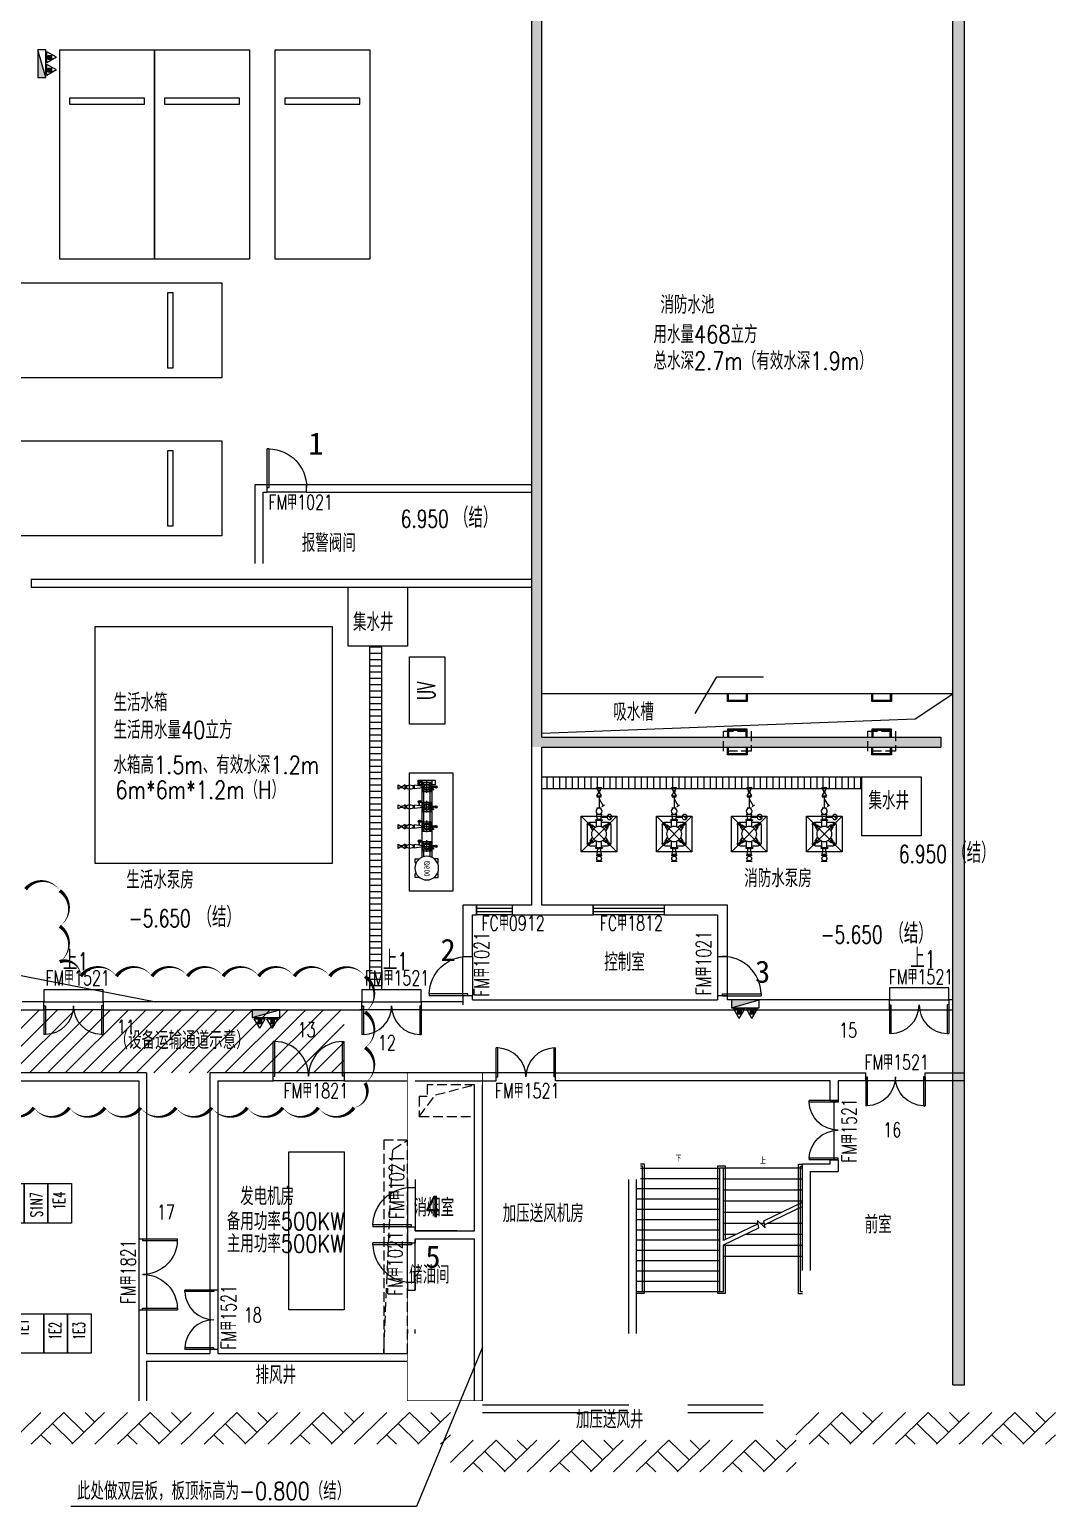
# Model space of a CAD drawing. Extents: x 447078 to 1776277, y 243534 to 519428.
# Drawn here: x 675033 to 700996, y 381065 to 418457 of the extents above; entities that cross this region are included whole.
import ezdxf

# ---------------------------------------------------------------- set-up
doc = ezdxf.new("R2010")
doc.units = 0
doc.header["$LTSCALE"] = 1000
doc.header["$MEASUREMENT"] = 0
doc.linetypes.add('DASH', pattern=[0.35, 0.25, -0.1])
doc.linetypes.add('HIDDEN', pattern=[9.525, 6.35, -3.175])
for name, color, linetype in [('2017-7-14 根据审图意见修改', 5, 'Continuous'), ('A-AREA-IDEN', 93, 'Continuous'), ('A-DOOR', 2, 'Continuous'), ('A-DOOR-FIRE', 2, 'Continuous'), ('A-DOOR-FIRE-IDEN', 2, 'Continuous'), ('A-DRAI', 61, 'Continuous'), ('A-FURN', 251, 'Continuous'), ('A-HATH', 8, 'Continuous'), ('A-HOLE', 41, 'Continuous'), ('A-OVER', 23, 'Continuous'), ('A-PARK-CARS', 8, 'HIDDEN'), ('A-STRS', 2, 'Continuous'), ('A-SUMP', 1, 'Continuous'), ('A-WALL', 140, 'Continuous'), ('A-WALL-HATH', 8, 'Continuous'), ('A-WIND', 2, 'Continuous'), ('G-0-XREF', 2, 'Continuous'), ('G-ANNO-NOTE', 80, 'Continuous'), ('节点大样$0$ANNO-TEXT', 33, 'Continuous')]:
    doc.layers.add(name, color=color, linetype=linetype)
for name, color, linetype, lineweight in [('P-DRAI', 6, '污水', 50), ('P-HUDR-SILO', 71, 'Continuous', 20), ('P-HUDR-TEXT', 21, 'Continuous', 30), ('P-SUPL', 3, '给水', 50), ('P-SUPL-MISC', 153, 'Continuous', 20), ('P-SUPL-TEXT', 7, 'Continuous', 25), ('半地下室一层消火栓$0$P-HUDR-MISC', 13, 'Continuous', 25), ('半地下室一层消火栓$0$体育文娱中心3F消火栓$0$P-HUDR-MISC', 13, 'Continuous', 20)]:
    doc.layers.add(name, color=color, linetype=linetype, lineweight=lineweight)
doc.styles.add('_TCH_DIM', font='SIMPLEX', dxfattribs={"bigfont": 'GBCBIG'})
doc.styles.add('_TCH_WINDOW', font='SIMPLEX', dxfattribs={"height": 3.5, "bigfont": 'GBCBIG'})
doc.styles.add('A-plan-tag-B1-150$0$A-plan-B1$0$CCDI-TOG-02', font='simplex.shx', dxfattribs={"width": 0.8, "bigfont": 'zjdz.shx'})
doc.styles.add('CCDI_T_G02', font='simplex.shx', dxfattribs={"width": 0.8, "bigfont": 'zjdz.shx'})
doc.styles.add('CCDI_T_G03', font='')
doc.styles.add('DIM_FONT', font='txt', dxfattribs={"width": 0.8})
doc.styles.add('P-thea-plan$0$Standard', font='zjdz-s.shx', dxfattribs={"width": 0.8, "bigfont": 'zjdz.shx'})
doc.styles.get("Standard").update_dxf_attribs({"font": 'simsun.ttc'})
doc.styles.add('节点大样$0$CCDI-TOG-02', font='simplex.shx', dxfattribs={"width": 0.8, "bigfont": 'zjdz.shx'})
doc.styles.get('CCDI_T_G03').set_extended_font_data('SimHei')
doc.linetypes.add('6-雨淋', pattern='A,48,["YL",P-thea-plan$0$Standard,S=2,R=0,X=1.4,Y=-1],-6', length=54)
doc.linetypes.add('污水', pattern='A,50,["W",Standard,S=2,R=0,X=0.7,Y=-1],-4', length=54)
doc.linetypes.add('给水', pattern='A,50,["J",Standard,S=2,R=0,X=1.1,Y=-1],-4', length=54)

# ---------------------------------------------------------------- blocks, each defined once
blk = doc.blocks.new('prkg')
at = {"layer": 'A-PARK-CARS', "linetype": 'ByBlock', "ltscale": 0.1}
blk.add_lwpolyline([(0, 0), (2400, 0), (2400, 5300), (0, 5300)], close=True, dxfattribs=at)
at = {"layer": 'A-PARK-CARS', "linetype": 'ByBlock', "ltscale": 0.1, "elevation": 0}
blk.add_lwpolyline([(250, 4075), (2150, 4075), (2150, 3925), (250, 3925)], close=True, dxfattribs=at)
blk = doc.blocks.new('$DorLib2D$00000002')
for p, q in [((-0.5, 0), (-0.5, 0.4875)), ((-0.475, 0.4875), (-0.5, 0.4875)), ((-0.475, 0), (-0.475, 0.4875)), ((0.475, 0), (0.475, 0.4875)), ((0.475, 0.4875), (0.5, 0.4875)), ((0.5, 0), (0.5, 0.4875)), ((-0.5, 0), (-0.475, 0)), ((0.5, 0), (0.475, 0))]:
    blk.add_line(p, q)
at = {"lineweight": 13}
for centre, start, end in [((-0.4875, 0), 0, 88.53072), ((0.4875, 0), 91.46928, 180)]:
    blk.add_arc(centre, 0.4875, start, end, dxfattribs=at)
blk = doc.blocks.new('$LinePat$素土夯实')
at = {"color": 0}
for p, q in [((0, -210), (210, 0)), ((120, -300), (420, 0)), ((420, 0), (608, -188)), ((495, -300), (795, 0)), ((615, 0), (705, -90)), ((315, -105), (502, -293)), ((210, -210), (300, -300)), ((705, -300), (795, -210))]:
    blk.add_line(p, q, dxfattribs=at)
blk = doc.blocks.new('SB-SH')
at = {"layer": 'P-SUPL-TEXT', "lineweight": 25}
for p, q in [((-125, 0), (-125, 1941)), ((-81, 1745), (-81, 1925)), ((81, 1745), (81, 1925)), ((125, 0), (125, 1941)), ((-727, 1610), (-547, 1718)), ((-727, 1718), (-727, 1610)), ((-547, 1610), (-727, 1718)), ((-638, 1665), (-638, 1691)), ((-638, 1664), (-638, 1638)), ((-547, 1718), (-547, 1610)), ((-517, 1619), (-517, 1709)), ((-337, 1709), (-337, 1619)), ((-307, 1709), (-307, 1619)), ((-98, 1679), (-307, 1709)), ((-98, 1649), (-307, 1619)), ((-204, 1556), (-204, 1636)), ((-201, 1550), (-162, 1511)), ((-162, 1511), (-188, 1532)), ((-183, 1639), (-183, 1564)), ((-137, 1664), (232, 1664)), ((-114, 1550), (-114, 1778)), ((-114, 1778), (114, 1778)), ((114, 1550), (-114, 1550)), ((-98, 1679), (-98, 1649)), ((0, 1807), (0, 1508)), ((210, 1684), (107, 1673)), ((107, 1673), (107, 1655)), ((210, 1644), (107, 1655)), ((114, 1778), (114, 1550)), ((149, 1734), (158, 1723)), ((166, 1717), (149, 1734)), ((158, 1679), (158, 1711)), ((-727, 1110), (-547, 1218)), ((-727, 1218), (-727, 1110)), ((-547, 1110), (-727, 1218)), ((-638, 1165), (-638, 1191)), ((-638, 1164), (-638, 1138)), ((-547, 1218), (-547, 1110)), ((-517, 1119), (-517, 1209)), ((-337, 1209), (-337, 1119)), ((-307, 1209), (-307, 1119)), ((-98, 1179), (-307, 1209)), ((-98, 1149), (-307, 1119)), ((-204, 1056), (-204, 1136)), ((-183, 1139), (-183, 1064)), ((-137, 1164), (232, 1164)), ((-114, 1050), (-114, 1278)), ((-114, 1278), (114, 1278)), ((-98, 1179), (-98, 1149)), ((0, 1307), (0, 1008)), ((210, 1184), (107, 1173)), ((107, 1173), (107, 1155)), ((210, 1144), (107, 1155)), ((114, 1278), (114, 1050)), ((149, 1234), (158, 1223)), ((166, 1217), (149, 1234)), ((158, 1179), (158, 1211)), ((-201, 1050), (-162, 1011)), ((-162, 1011), (-188, 1032)), ((114, 1050), (-114, 1050)), ((-114, 550), (-114, 778)), ((-114, 778), (114, 778)), ((-81, 778), (-81, 1050)), ((0, 807), (0, 508)), ((81, 778), (81, 1050)), ((114, 778), (114, 550)), ((-727, 610), (-547, 718)), ((-727, 718), (-727, 610)), ((-547, 610), (-727, 718)), ((-638, 665), (-638, 691)), ((-638, 664), (-638, 638)), ((-547, 718), (-547, 610)), ((-517, 619), (-517, 709)), ((-337, 709), (-337, 619)), ((-307, 709), (-307, 619)), ((-98, 679), (-307, 709)), ((-98, 649), (-307, 619)), ((-204, 556), (-204, 636)), ((-201, 550), (-162, 511)), ((-162, 511), (-188, 532)), ((-183, 639), (-183, 564)), ((-137, 664), (232, 664)), ((114, 550), (-114, 550)), ((-98, 679), (-98, 649)), ((-81, 278), (-81, 550)), ((-81, 278), (-81, 550)), ((81, 278), (81, 550)), ((81, 278), (81, 550)), ((210, 684), (107, 673)), ((107, 673), (107, 655)), ((210, 644), (107, 655)), ((149, 734), (158, 723)), ((166, 717), (149, 734)), ((158, 679), (158, 711)), ((-727, 110), (-547, 218)), ((-727, 218), (-727, 110)), ((-547, 110), (-727, 218)), ((-638, 165), (-638, 191)), ((-638, 164), (-638, 138)), ((-547, 218), (-547, 110)), ((-517, 119), (-517, 209)), ((-337, 209), (-337, 119)), ((-307, 209), (-307, 119)), ((-98, 179), (-307, 209)), ((-98, 149), (-307, 119)), ((-204, 56), (-204, 136)), ((-201, 50), (-162, 11)), ((-162, 11), (-188, 32)), ((-183, 139), (-183, 64)), ((-137, 164), (232, 164)), ((125, 0), (-125, 0)), ((-114, 50), (-114, 278)), ((-114, 278), (114, 278)), ((114, 50), (-114, 50)), ((-98, 179), (-98, 149)), ((0, 307), (0, 8)), ((210, 184), (107, 173)), ((107, 173), (107, 155)), ((210, 144), (107, 155)), ((114, 278), (114, 50)), ((149, 234), (158, 223)), ((166, 217), (149, 234)), ((158, 179), (158, 211))]:
    blk.add_line(p, q, dxfattribs=at)
for points in [[(-190, 2446), (-190, 2449), (-290, 2449), (-290, 2349), (-268, 2349)], [(190, 2446), (190, 2449), (290, 2449), (290, 2349), (268, 2349)], [(-268, 2079), (-290, 2079), (-290, 1979), (-190, 1979), (-190, 1982)], [(268, 2079), (290, 2079), (290, 1979), (190, 1979), (190, 1982)]]:
    blk.add_lwpolyline(points, dxfattribs=at)
for points in [[(-125, 0), (-225, 0), (-225, 100), (-125, 100)], [(225, 0), (125, 0), (125, 100), (225, 100)]]:
    blk.add_lwpolyline(points, close=True, dxfattribs=at)
blk.add_circle((0, 2214), 300, dxfattribs=at)
for centre in [(-427, 1664), (-427, 1164), (-427, 664), (-427, 164)]:
    blk.add_ellipse(centre, major_axis=(89.8, 0), ratio=0.500856, start_param=3.141593, end_param=9.424778, dxfattribs=at)
at = {"layer": 'P-SUPL-TEXT', "lineweight": 25, "extrusion": (0, 0, -1)}
for centre, major_axis, start_param, end_param in [((-183, 1533), (-31, -0.2), 1.576548, 7.859733), ((-81, 1745), (-14.8, -0.1), 1.574888399926932, 7.858073707106517), ((-81, 1583), (-14.8, -0.1), 1.574888399926932, 7.858073707106517), ((0, 1664), (-83.9, 0), 1.570799, 7.853984), ((0, 1664), (-64.3, -0.2), 1.573581, 7.856766), ((81, 1745), (-14.8, -0.1), 1.574888399926932, 7.858073707106517), ((81, 1583), (-14.8, -0.1), 1.574888399926932, 7.858073707106517), ((158, 1725), (-13.5, -0.3), 1.592798, 7.875983), ((232, 1664), (-29.6, -0.1), 1.574888399926932, 7.858073707106517), ((232, 1664), (-22.2, -0.1), 1.574888419650215, 7.858073726829802), ((-81, 1245), (-14.8, -0.1), 1.574888399926932, 7.858073707106517), ((0, 1164), (-83.9, 0), 1.570799, 7.853984), ((0, 1164), (-64.3, -0.2), 1.573581, 7.856766), ((81, 1245), (-14.8, -0.1), 1.574888399926932, 7.858073707106517), ((158, 1225), (-13.5, -0.3), 1.592798, 7.875983), ((232, 1164), (-29.6, -0.1), 1.574888399926932, 7.858073707106517), ((232, 1164), (-22.2, -0.1), 1.574888419650215, 7.858073726829802), ((-183, 1033), (-31, -0.2), 1.576548, 7.859733), ((-81, 1083), (-14.8, -0.1), 1.574888399926932, 7.858073707106517), ((-81, 745), (-14.8, -0.1), 1.574888399926932, 7.858073707106517), ((0, 664), (-83.9, 0), 1.570799, 7.853984), ((81, 1083), (-14.8, -0.1), 1.574888399926932, 7.858073707106517), ((81, 745), (-14.8, -0.1), 1.574888399926932, 7.858073707106517), ((-183, 533), (-31, -0.2), 1.576548, 7.859733), ((-81, 583), (-14.8, -0.1), 1.574888399926932, 7.858073707106517), ((0, 664), (-64.3, -0.2), 1.573581, 7.856766), ((81, 583), (-14.8, -0.1), 1.574888399926932, 7.858073707106517), ((158, 725), (-13.5, -0.3), 1.592798, 7.875983), ((232, 664), (-29.6, -0.1), 1.574888399926932, 7.858073707106517), ((232, 664), (-22.2, -0.1), 1.574888419650215, 7.858073726829802), ((-183, 33), (-31, -0.2), 1.576548, 7.859733), ((-81, 245), (-14.8, -0.1), 1.574888399926932, 7.858073707106517), ((-81, 83), (-14.8, -0.1), 1.574888399926932, 7.858073707106517), ((0, 164), (-83.9, 0), 1.570799, 7.853984), ((0, 164), (-64.3, -0.2), 1.573581, 7.856766), ((81, 245), (-14.8, -0.1), 1.574888399926932, 7.858073707106517), ((81, 83), (-14.8, -0.1), 1.574888399926932, 7.858073707106517), ((158, 225), (-13.5, -0.3), 1.592798, 7.875983), ((232, 164), (-29.6, -0.1), 1.574888399926932, 7.858073707106517), ((232, 164), (-22.2, -0.1), 1.574888419650215, 7.858073726829802)]:
    blk.add_ellipse(centre, major_axis=major_axis, ratio=1, start_param=start_param, end_param=end_param, dxfattribs=at)
at = {"layer": 'P-SUPL-TEXT', "lineweight": 25, "style": 'DIM_FONT', "width": 0.8}
blk.add_text('%%C600', height=137.5, rotation=90, dxfattribs=at).set_placement((71, 2026))
blk = doc.blocks.new('A$C25250F18')
at = {"layer": 'P-SUPL-MISC', "lineweight": 25, "elevation": 0}
blk.add_lwpolyline([(287, 3000), (1387, 3000), (1387, 0), (287, 0)], close=True, dxfattribs=at)
at = {"layer": 'P-SUPL', "lineweight": 25, "xscale": -1, "rotation": 180}
blk.add_blockref('SB-SH', (727, 2800, 0), dxfattribs=at)
blk = doc.blocks.new('消防泵')
for p, q in [((-540352, 633984), (-539452, 633084)), ((-539452, 633984), (-540352, 633084)), ((-540201, 633599), (-540201, 633768)), ((-540105, 633775), (-540179, 633775)), ((-540142, 633812), (-540142, 633738)), ((-539668, 633833), (-540136, 633833)), ((-540087, 633763), (-540130, 633720)), ((-540087, 633763), (-539991, 633703)), ((-540086, 633756), (-540086, 633683)), ((-539716, 633763), (-539812, 633703)), ((-539717, 633756), (-539717, 633683)), ((-539716, 633763), (-539673, 633720)), ((-539624, 633775), (-539698, 633775)), ((-539661, 633812), (-539661, 633738)), ((-539603, 633599), (-539603, 633768)), ((-539518, 633845), (-539464, 633802)), ((-539437, 633765), (-539518, 633845)), ((-540602, 633610), (-540602, 633459)), ((-540446, 633610), (-540446, 633459)), ((-540260, 633599), (-540273, 633586)), ((-540273, 633482), (-540273, 633586)), ((-540260, 633469), (-540273, 633482)), ((-540260, 633445), (-540260, 633624)), ((-540247, 633624), (-540260, 633624)), ((-540247, 633445), (-540260, 633445)), ((-540247, 633445), (-540247, 633624)), ((-540247, 633599), (-540081, 633599)), ((-540247, 633469), (-540081, 633469)), ((-540201, 633300), (-540201, 633469)), ((-540130, 633720), (-540070, 633624)), ((-540130, 633349), (-540070, 633445)), ((-540050, 633719), (-540123, 633719)), ((-540086, 633386), (-540086, 633313)), ((-539680, 633719), (-539753, 633719)), ((-539673, 633720), (-539733, 633624)), ((-539673, 633349), (-539733, 633445)), ((-539722, 633599), (-539556, 633599)), ((-539722, 633469), (-539556, 633469)), ((-539715, 633387), (-539715, 633313)), ((-539603, 633300), (-539603, 633469)), ((-539556, 633445), (-539556, 633624)), ((-539556, 633624), (-539543, 633624)), ((-539556, 633445), (-539543, 633445)), ((-539543, 633445), (-539543, 633624)), ((-539543, 633599), (-539530, 633586)), ((-539543, 633469), (-539530, 633482)), ((-539530, 633482), (-539530, 633586)), ((-539473, 633582), (-539473, 633736)), ((-539252, 633589), (-539252, 633480)), ((-538972, 633534), (-539252, 633534)), ((-539171, 633669), (-539213, 633605)), ((-539015, 633534), (-539192, 633637)), ((-538972, 633587), (-538972, 633482)), ((-538727, 633597), (-538937, 633471)), ((-538937, 633597), (-538727, 633471)), ((-538937, 633471), (-538937, 633597)), ((-538831, 633535), (-538831, 633565)), ((-538831, 633534), (-538831, 633503)), ((-538727, 633471), (-538727, 633597)), ((-540105, 633294), (-540179, 633294)), ((-540142, 633331), (-540142, 633257)), ((-539668, 633235), (-540136, 633235)), ((-540087, 633306), (-540130, 633349)), ((-540050, 633350), (-540123, 633350)), ((-540087, 633306), (-539991, 633366)), ((-539716, 633306), (-539812, 633366)), ((-539679, 633350), (-539752, 633350)), ((-539716, 633306), (-539673, 633349)), ((-539624, 633294), (-539698, 633294)), ((-539661, 633331), (-539661, 633257))]:
    blk.add_line(p, q)
for points in [[(-540352, 633084), (-539452, 633084), (-539452, 633984), (-540352, 633984)], [(-539473, 633736), (-539485, 633737), (-539497, 633741), (-539508, 633747), (-539518, 633755), (-539526, 633764), (-539532, 633775), (-539535, 633787), (-539537, 633800), (-539535, 633812), (-539532, 633824), (-539526, 633835), (-539518, 633845), (-539508, 633853), (-539497, 633859), (-539485, 633863), (-539473, 633864), (-539460, 633863), (-539448, 633859), (-539437, 633853), (-539427, 633845), (-539419, 633835), (-539413, 633824), (-539410, 633812), (-539409, 633800), (-539410, 633787), (-539413, 633775), (-539419, 633764), (-539427, 633755), (-539437, 633747), (-539448, 633741), (-539460, 633737)]]:
    blk.add_lwpolyline(points, close=True)
blk.add_lwpolyline([(-540476, 633571, 0.499617), (-540572, 633571, 2.001535)], format="xyb", close=True)
at = {"linetype": '6-雨淋', "const_width": 75}
blk.add_lwpolyline([(-540446, 633534), (-540414, 633534)], dxfattribs=at)
for points in [[(-540414, 633594), (-540273, 633569), (-540273, 633499), (-540414, 633474), (-540414, 633594)], [(-539402, 633594), (-539543, 633569), (-539543, 633499), (-539402, 633474), (-539402, 633594)]]:
    blk.add_lwpolyline(points)
for centre, radius in [((-540142, 633775), 21.7), ((-539661, 633775), 21.7), ((-540086, 633719), 19.5), ((-539902, 633534), 191), ((-539717, 633719), 19.5), ((-539327, 633534), 75), ((-540142, 633294), 21.7), ((-540086, 633350), 19.5), ((-539715, 633350), 19.5), ((-539661, 633294), 21.7)]:
    blk.add_circle(centre, radius)
for centre, start, end in [((-540136, 633768), 90, 180), ((-539668, 633768), 0, 90), ((-540136, 633300), 180, 270), ((-539668, 633300), 270, 0)]:
    blk.add_arc(centre, 65, start, end)
blk = doc.blocks.new('半地下室一层消火栓$0$体育文娱中心3F消火栓$0$A$C59133534')
at = {"layer": '半地下室一层消火栓$0$体育文娱中心3F消火栓$0$P-HUDR-MISC', "ltscale": 5}
blk.add_hatch(color=256, dxfattribs=at).paths.add_polyline_path([(50, 0), (-650, 200), (-650, 0)])
at = {"layer": '半地下室一层消火栓$0$体育文娱中心3F消火栓$0$P-HUDR-MISC'}
h = blk.add_hatch(dxfattribs=at)
h.set_pattern_fill('JIS_WOOD', color=256, scale=20, style=0)
h.set_pattern_definition([(45, (39.371, -152.983), (-10, 10), [])])
h.paths.add_polyline_path([(-410.5, 259), (-410.5, 350), (-501.5, 350), (-501.5, 259)])
h = blk.add_hatch(dxfattribs=at)
h.set_pattern_fill('JIS_WOOD', color=256, scale=20, style=0)
h.set_pattern_definition([(45, (360.371, -152.983), (-10, 10), [])])
h.paths.add_polyline_path([(-89.5, 259), (-89.5, 350), (-180.5, 350), (-180.5, 259)])
for p, q in [((-456, 469), (-595, 228)), ((-456, 469), (-317, 228)), ((-135, 469), (-274, 228)), ((-135, 469), (4, 228)), ((-650, 200), (50, 0)), ((-595, 228), (-317, 228)), ((-501.5, 259), (-501.5, 350)), ((-501.5, 350), (-410.5, 350)), ((-501.5, 259), (-410.5, 259)), ((-410.5, 259), (-410.5, 350)), ((-274, 228), (4, 228)), ((-180.5, 259), (-180.5, 350)), ((-180.5, 350), (-89.5, 350)), ((-180.5, 259), (-89.5, 259)), ((-89.5, 259), (-89.5, 350))]:
    blk.add_line(p, q, dxfattribs=at)
at = {"layer": '半地下室一层消火栓$0$体育文娱中心3F消火栓$0$P-HUDR-MISC', "ltscale": 5}
blk.add_lwpolyline([(-650, 200), (50, 200), (50, 0), (-650, 0)], close=True, dxfattribs=at)
blk = doc.blocks.new('地下一层消火栓')
at = {"layer": '半地下室一层消火栓$0$P-HUDR-MISC', "ltscale": 0.1, "xscale": -1}
for p, rotation in [((675246, 417891), 270), ((693450, 393891), 180), ((681316, 393641), 180)]:
    blk.add_blockref('半地下室一层消火栓$0$体育文娱中心3F消火栓$0$A$C59133534', p, dxfattribs=dict(at, rotation=rotation))
blk = doc.blocks.new('DD')
at = {"layer": 'A-FURN'}
for p, q in [((672957, 366790), (673457, 366790)), ((673457, 365995), (672957, 365995))]:
    blk.add_line(p, q, dxfattribs=at)
for points in [[(671857, 368995), (671857, 366795), (673307, 366795), (673307, 368995)], [(675307, 367595), (675307, 366595), (674507, 366595), (674507, 367595)], [(676107, 367595), (676107, 366595), (675307, 366595), (675307, 367595)], [(676907, 367595), (676907, 366595), (676107, 366595), (676107, 367595)], [(677707, 367595), (677707, 366595), (676907, 366595), (676907, 367595)], [(678307, 367595), (678307, 366595), (677707, 366595), (677707, 367595)], [(678907, 367595), (678907, 366595), (678307, 366595), (678307, 367595)], [(679507, 367595), (679507, 366595), (678907, 366595), (678907, 367595)], [(680107, 367595), (680107, 366595), (679507, 366595), (679507, 367595)], [(680707, 367595), (680707, 366595), (680107, 366595), (680107, 367595)], [(680707, 367595), (680707, 366595), (680107, 366595), (680107, 367595)], [(673307, 367185), (673307, 366795), (672975, 366795), (672975, 367185)], [(673457, 365995), (673457, 363795), (672007, 363795), (672007, 365995)], [(673457, 365995), (673457, 363795), (672007, 363795), (672007, 365995)], [(673457, 365995), (673457, 365605), (673125, 365605), (673125, 365995)], [(675607, 364297), (675607, 363297), (674807, 363297), (674807, 364297)], [(676407, 364297), (676407, 363297), (675607, 363297), (675607, 364297)], [(676407, 364297), (676407, 363297), (675607, 363297), (675607, 364297)], [(677207, 364297), (677207, 363297), (676407, 363297), (676407, 364297)], [(677807, 364297), (677807, 363297), (677207, 363297), (677207, 364297)], [(678407, 364297), (678407, 363297), (677807, 363297), (677807, 364297)], [(679007, 364297), (679007, 363297), (678407, 363297), (678407, 364297)], [(679007, 364297), (680007, 364297), (680007, 363297), (679007, 363297)], [(680607, 364297), (680607, 363297), (680007, 363297), (680007, 364297)], [(681207, 364297), (681207, 363297), (680607, 363297), (680607, 364297)]]:
    blk.add_lwpolyline(points, close=True, dxfattribs=at)
at = {"layer": 'A-FURN', "style": 'A-plan-tag-B1-150$0$A-plan-B1$0$CCDI-TOG-02'}
for s, rotation, width, p in [('1250kVA', 270, 0.6, (672137, 368458)), ('TM1', 270, 0.6, (672510, 368231)), ('S1N1', 90, 0.6, (675072, 366813)), ('S1N2-1', 90, 0.5, (675872, 366736)), ('S1N2-2', 90, 0.5, (676672, 366736)), ('S1N3', 90, 0.6, (677472, 366736)), ('S1N4', 90, 0.6, (678169, 366727)), ('S1N5', 90, 0.6, (678769, 366736)), ('S1N6', 90, 0.6, (679369, 366744)), ('S1N7', 90, 0.6, (679969, 366744)), ('1E4', 90, 0.6, (680545, 366933)), ('1250kVA', 270, 0.6, (672731, 365508)), ('TM2', 270, 0.6, (672358, 365281)), ('S2N2-2', 90, 0.5, (676972, 363403)), ('S2N1', 90, 0.6, (675372, 363481)), ('S2N2-1', 90, 0.5, (676172, 363403)), ('S2N3', 90, 0.6, (677670, 363403)), ('S2N4', 90, 0.6, (678270, 363395)), ('S2N5', 90, 0.6, (678870, 363395)), ('1E1', 90, 0.6, (679620, 363712)), ('1E2', 90, 0.6, (680445, 363635)), ('1E3', 90, 0.6, (681045, 363635))]:
    blk.add_text(s, height=300, rotation=rotation, dxfattribs=dict(at, width=width)).set_placement(p)
blk = doc.blocks.new('$DorLib2D$00000001')
for p, q in [((0.45, 0.975), (0.5, 0.975)), ((0.45, 0), (0.45, 0.975)), ((0.5, 0), (0.5, 0.975)), ((0.5, 0), (0.45, 0))]:
    blk.add_line(p, q)
at = {"lineweight": 13}
blk.add_arc((0.475, 0), 0.975, 91.4693, 180, dxfattribs=at)
blk = doc.blocks.new('$TCHSYS$WIN2D')
for p, q in [((-0.5, 0.5), (0.5, 0.5)), ((-0.5, 0.5), (-0.5, -0.5)), ((0.5, 0.5), (0.5, -0.5)), ((0.5, 0.167), (-0.5, 0.167)), ((0.5, -0.167), (-0.5, -0.167)), ((-0.5, -0.5), (0.5, -0.5))]:
    blk.add_line(p, q)

msp = doc.modelspace()

# ---------------------------------------------------------------- hatches: boundary and pattern name
at = {"layer": 'A-DRAI'}
h = msp.add_hatch(dxfattribs=at)
h.set_pattern_fill('ANSI31', color=256, scale=100, angle=135)
h.set_pattern_definition([(180, (1076286.84, 330912.9), (-1e-14, -158.75), [])])
h.paths.add_polyline_path([(683645.6, 394141.4), (683945.6, 394141.4), (683945.6, 402841.4), (683645.6, 402841.4)])
h = msp.add_hatch(dxfattribs=at)
h.set_pattern_fill('ANSI31,_O', color=256, scale=100, angle=45)
h.set_pattern_definition([(90, (1091677.84, 326162.9), (-158.75, 1e-14), [])])
h.paths.add_polyline_path([(696095.6, 399241.4), (696095.6, 399541.4), (687995.6, 399541.4), (687995.6, 399241.4)])
at = {"layer": 'A-HATH'}
h = msp.add_hatch(dxfattribs=at)
h.set_pattern_fill('ANSI31', color=256, scale=200, style=0)
h.set_pattern_definition([(45, (1077736.84, 330912.9), (-224.5064, 224.5064), [])])
h.paths.add_polyline_path([(682995.6, 392041.4), (682995.6, 393641.4), (674595.6, 393641.4), (674595.6, 396041.4), (661217.4, 396041.4), (659873.4, 398320.6), (656195.8, 396152), (658837.1, 391672.8), (662514.7, 393841.4), (666729.6, 393841.4), (666581.8, 394092), (667184.8, 394447.6), (668545.6, 392041.4)])
at = {"layer": 'A-WALL-HATH'}
h = msp.add_hatch(color=256, dxfattribs=at)
h.paths.add_polyline_path([(687995.6, 400291.4), (687745.6, 400291.4), (687745.6, 425641.4), (687995.6, 425641.4)])
h.paths.add_polyline_path([(698095.6, 425641.4), (687745.6, 425641.4), (687745.6, 425891.4), (698095.6, 425891.4)])
h.paths.add_polyline_path([(687995.6, 400291.4), (698095.6, 400291.4), (698095.6, 400541.4), (687995.6, 400541.4)])
msp.add_hatch(color=256, dxfattribs=at).paths.add_polyline_path([(698695.6, 384141.4), (698695.6, 425766.4), (698395.6, 425766.4), (698395.6, 384141.4)])

# ---------------------------------------------------------------- linework, layer by layer
at = {"layer": '2017-7-14 根据审图意见修改'}
msp.add_lwpolyline([(674244.2, 391162.3, 0, 90, 0.5205671), (675144.2, 391162.3, 0, 90, 0.5205671), (676044.2, 391162.3, 0, 90, 0.5205671), (676944.2, 391162.3, 0, 90, 0.5205671), (677844.2, 391162.3, 0, 90, 0.5205671), (678744.2, 391162.3, 0, 90, 0.5205671), (679644.2, 391162.3, 0, 90, 0.5205671), (680544.2, 391162.3, 0, 90, 0.5205671), (681444.2, 391162.3, 0, 90, 0.5205671), (682344.2, 391162.3, 0, 90, 0.5205671), (683244.2, 391162.3, 0, 90, 0.5205671), (683523.9, 391782.6, 0, 90, 0.5205671), (683523.9, 392682.6, 0, 90, 0.5205671), (683523.9, 393582.6, 0, 90, 0.5205671), (683523.9, 394482.6, 0, 90, 0.5205671), (682629.8, 394488.5, 0, 90, 0.5205671), (681729.8, 394488.5, 0, 90, 0.5205671), (680829.8, 394488.5, 0, 90, 0.5205671), (679929.8, 394488.5, 0, 90, 0.5205671), (679029.8, 394488.5, 0, 90, 0.5205671), (678129.8, 394488.5, 0, 90, 0.5205671), (677229.8, 394488.5, 0, 90, 0.5205671), (676329.8, 394488.5, 0, 90, 0.5205671), (675796.6, 394855.3, 0, 90, 0.5205671), (675796.6, 395755.3, 0, 90, 0.5205671), (675796.6, 396655.3, 0, 90, 0.5205671), (674933.1, 396691.7, 0, 90, 0.5205671)], format="xyseb", dxfattribs=at)
at = {"layer": 'A-AREA-IDEN'}
for p, q in [((676695.6, 403341.4), (682695.6, 403341.4)), ((676695.6, 397341.4), (676695.6, 403341.4)), ((682695.6, 403341.4), (682695.6, 397341.4)), ((682695.6, 397341.4), (676695.6, 397341.4))]:
    msp.add_line(p, q, dxfattribs=at)
at = {"layer": 'A-DOOR'}
for p, q in [((681045.6, 406941.4), (682045.6, 406941.4)), ((682045.6, 406741.4), (681045.6, 406741.4)), ((685995.6, 393991.4), (685995.6, 394991.4)), ((686245.6, 394991.4), (686245.6, 393991.4)), ((692445.6, 394991.4), (692445.6, 393991.4)), ((692695.6, 393991.4), (692695.6, 394991.4)), ((676895.6, 394141.4), (675395.6, 394141.4)), ((675395.6, 394141.4), (675395.6, 393841.4)), ((676895.6, 393841.4), (676895.6, 394141.4)), ((684945.6, 394141.4), (683445.6, 394141.4)), ((683445.6, 394141.4), (683445.6, 393841.4)), ((684945.6, 393841.4), (684945.6, 394141.4)), ((698295.6, 394191.4), (696795.6, 394191.4)), ((696795.6, 394191.4), (696795.6, 393891.4)), ((698295.6, 393891.4), (698295.6, 394191.4)), ((675395.6, 393841.4), (676895.6, 393841.4)), ((683445.6, 393841.4), (684945.6, 393841.4)), ((696795.6, 393891.4), (698295.6, 393891.4)), ((696795.6, 393641.4), (698295.6, 393641.4))]:
    msp.add_line(p, q, dxfattribs=at)
for points in [[(693195.6, 401641.4), (693195.6, 401441.4), (692695.6, 401441.4), (692695.6, 401641.4)], [(693165.6, 401641.4), (693165.6, 401471.4), (692725.6, 401471.4), (692725.6, 401641.4)], [(696845.6, 401641.4), (696845.6, 401441.4), (696345.6, 401441.4), (696345.6, 401641.4)], [(696815.6, 401641.4), (696815.6, 401471.4), (696375.6, 401471.4), (696375.6, 401641.4)], [(693195.6, 400541.4), (693195.6, 400741.4), (692695.6, 400741.4), (692695.6, 400541.4)], [(693165.6, 400541.4), (693165.6, 400711.4), (692725.6, 400711.4), (692725.6, 400541.4)], [(696845.6, 400541.4), (696845.6, 400741.4), (696345.6, 400741.4), (696345.6, 400541.4)], [(696815.6, 400541.4), (696815.6, 400711.4), (696375.6, 400711.4), (696375.6, 400541.4)], [(693195.6, 400291.4), (693195.6, 400091.4), (692695.6, 400091.4), (692695.6, 400291.4)], [(693165.6, 400291.4), (693165.6, 400121.4), (692725.6, 400121.4), (692725.6, 400291.4)], [(696845.6, 400291.4), (696845.6, 400091.4), (696345.6, 400091.4), (696345.6, 400291.4)], [(696815.6, 400291.4), (696815.6, 400121.4), (696375.6, 400121.4), (696375.6, 400291.4)], [(676895.6, 393641.4), (675395.6, 393641.4)], [(684895.6, 393641.4), (683395.6, 393641.4)], [(682995.6, 392041.4), (681195.6, 392041.4)], [(682995.6, 392041.4), (681195.6, 392041.4)], [(688345.6, 392041.4), (686845.6, 392041.4)], [(682995.6, 391841.4), (681195.6, 391841.4)], [(697695.6, 391841.4), (696195.6, 391841.4)], [(695395.6, 389841.4), (695395.6, 391341.4)], [(677795.6, 387841.4), (677795.6, 386041.4)], [(677995.6, 387841.4), (677995.6, 386041.4)], [(679595.6, 386541.4), (679595.6, 385041.4)], [(679595.6, 386541.4), (679595.6, 385041.4)], [(679795.6, 386541.4), (679795.6, 385041.4)]]:
    msp.add_lwpolyline(points, dxfattribs=at)
at = {"layer": 'A-DOOR', "linetype": 'DASH'}
for points in [[(692595.6, 400691.4), (693295.6, 400691.4), (693295.6, 400191.4), (692595.6, 400191.4)], [(696245.6, 400691.4), (696945.6, 400691.4), (696945.6, 400191.4), (696245.6, 400191.4)]]:
    msp.add_lwpolyline(points, close=True, dxfattribs=at)
at = {"layer": 'A-DOOR-FIRE'}
for p, q in [((684595.5, 389141.4, -150), (684595.5, 388141.4, -150)), ((684795.5, 389141.4, -150), (684795.5, 388141.4, -150)), ((684595.5, 386741.4, -150), (684595.5, 387741.4, -150)), ((684795.5, 386741.4, -150), (684795.5, 387741.4, -150))]:
    msp.add_line(p, q, dxfattribs=at)
at = {"layer": 'A-DRAI'}
for p, q in [((687995.6, 399741.4), (687995.6, 400041.4)), ((687995.6, 399241.4), (696095.6, 399241.4)), ((680495.6, 393841.4), (680195.6, 393841.4))]:
    msp.add_line(p, q, dxfattribs=at)
for points in [[(683645.6, 394141.4), (683645.6, 402841.4)], [(683945.6, 394141.4), (683945.6, 402841.4)], [(687995.6, 399541.4), (696095.6, 399541.4)]]:
    msp.add_lwpolyline(points, dxfattribs=at)
at = {"layer": 'A-HATH', "linetype": 'DASH', "const_width": 1}
msp.add_lwpolyline([(682995.6, 392041.4), (682995.6, 393641.4), (674595.6, 393641.4), (674595.6, 396041.4), (661217.4, 396041.4), (659873.4, 398320.6), (656195.8, 396152), (658837.1, 391672.8), (662514.7, 393841.4), (666729.6, 393841.4), (666581.8, 394092), (667184.8, 394447.6), (668545.6, 392041.4), (682995.6, 392041.4)], dxfattribs=at)
at = {"layer": 'A-HOLE', "linetype": 'DASH'}
for points in [[(684895.6, 390940.9), (686295.6, 390941.4), (686295.6, 391741.3), (685095.6, 391741.3), (685095.6, 391441.4), (684895.6, 391441.4)], [(683995.6, 390341.4), (683995.6, 384941.4), (684595.6, 384941.4), (684595.6, 390341.4)]]:
    msp.add_lwpolyline(points, close=True, dxfattribs=at)
for points in [[(684895.6, 390940.9), (685309.8, 391485.4), (686295.6, 391741.3)], [(683995.6, 384941.4), (684225.3, 390101.4), (684595.6, 390341.4)]]:
    msp.add_lwpolyline(points, dxfattribs=at)
at = {"layer": 'A-OVER'}
msp.add_lwpolyline([(681595.6, 390041.4), (682995.6, 390041.4), (682995.6, 386041.4), (681595.6, 386041.4)], close=True, dxfattribs=at)
at = {"layer": 'A-OVER', "elevation": -150}
msp.add_lwpolyline([(685845.5, 388041.4), (684795.5, 388041.4), (684795.5, 388141.4)], dxfattribs=at)
at = {"layer": 'A-OVER'}
msp.add_lwpolyline([(686495.6, 385101.4), (684824.3, 381064.9), (676081.3, 381064.9)], dxfattribs=at)
at = {"layer": 'A-STRS'}
for p, q in [((690495.6, 389631.4), (692495.6, 389631.4)), ((694595.6, 389631.4), (692595.6, 389631.4)), ((690495.6, 389371.4), (692495.6, 389371.4)), ((694595.6, 389351.4), (692595.6, 389351.4)), ((690395.6, 389111.4), (692495.6, 389111.4)), ((694595.6, 389071.4), (692595.6, 389071.4)), ((690395.6, 388851.4), (692495.6, 388851.4)), ((690395.6, 388591.4), (692495.6, 388591.4)), ((694595.6, 388791.4), (692595.6, 388791.4)), ((694064.7, 388511.4), (692595.6, 388511.4)), ((690395.6, 388331.4), (692495.6, 388331.4)), ((693471.6, 388231.4), (692595.6, 388231.4)), ((693628.7, 388231.4), (693534.2, 388231.4)), ((694595.6, 388231.4), (693716.6, 388231.4)), ((690395.6, 388071.4), (692495.6, 388071.4)), ((690395.6, 387811.4), (692495.6, 387811.4)), ((692910.4, 387951.4), (692595.6, 387951.4)), ((694595.6, 387951.4), (693139.5, 387951.4)), ((690395.6, 387551.4), (692495.6, 387551.4)), ((694595.6, 387671.4), (692595.6, 387671.4)), ((694595.6, 387391.4), (692595.6, 387391.4)), ((690395.6, 387291.4), (692495.6, 387291.4)), ((690395.6, 387031.4), (692495.6, 387031.4)), ((690395.6, 386771.4), (692495.6, 386771.4)), ((690395.6, 386511.4), (692495.6, 386511.4))]:
    msp.add_line(p, q, dxfattribs=at)
for points in [[(690395.6, 386461.4), (690595.6, 386461.4), (690595.6, 389731.4), (690495.6, 389731.4)], [(690395.6, 386511.4), (690545.6, 386511.4), (690545.6, 389681.4), (690495.6, 389681.4)], [(692645.6, 387823), (692645.6, 389681.4), (692445.6, 389681.4), (692445.6, 386461.4), (692645.6, 386461.4), (692645.6, 387711.8)], [(692595.6, 387798.7), (692595.6, 389631.4), (692495.6, 389631.4), (692495.6, 386511.4), (692595.6, 386511.4), (692595.6, 387687.6)], [(694595.6, 386451.4), (694495.6, 386451.4), (694495.6, 389731.4), (694595.6, 389731.4)], [(694595.6, 386501.4), (694545.6, 386501.4), (694545.6, 389681.4), (694595.6, 389681.4)], [(692595.6, 387687.6), (693492.5, 388122.7), (693457.2, 388306.1), (693650.3, 388118.8), (693616.6, 388294), (694595.6, 388769)], [(694595.6, 388657.8), (693636.2, 388192.4)], [(693472.9, 388224.3), (692595.6, 387798.7)]]:
    msp.add_lwpolyline(points, dxfattribs=at)
at = {"layer": 'A-SUMP'}
for points in [[(683095.7, 404341.4), (684595.7, 404341.4), (684595.7, 402841.4), (683095.7, 402841.4)], [(696095.6, 399541.4), (697595.6, 399541.4), (697595.6, 398041.4), (696095.6, 398041.4)]]:
    msp.add_lwpolyline(points, close=True, dxfattribs=at)
at = {"layer": 'A-WALL'}
for p, q in [((687745.6, 404541.4), (687745.6, 425891.4)), ((687995.6, 404441.4), (687995.6, 425641.4)), ((698395.6, 384141.4), (698395.6, 425766.4)), ((698695.6, 384141.4), (698695.6, 425766.4)), ((687745.6, 409041.4), (687745.6, 409241.4)), ((687745.6, 397291.4), (687745.6, 409041.4)), ((680745.6, 404941.4), (680745.6, 406941.4)), ((680745.6, 406941.4), (681045.6, 406941.4)), ((681045.6, 406741.4), (681045.6, 406941.4)), ((682045.6, 406741.4), (682045.6, 406941.4)), ((682045.6, 406941.4), (687745.6, 406941.4)), ((680945.6, 404941.4), (680945.6, 406741.4)), ((680945.6, 406741.4), (681045.6, 406741.4)), ((682045.6, 406741.4), (687745.6, 406741.4)), ((675070.6, 404541.4), (687745.6, 404541.4)), ((675070.6, 404541.4), (675070.6, 404341.4)), ((675070.6, 404341.4), (687745.6, 404341.4)), ((687745.6, 400416.4), (687745.6, 404341.4)), ((687995.6, 400541.4), (687995.6, 404441.4)), ((687995.6, 400541.4), (698095.6, 400541.4)), ((698095.6, 400541.4), (698095.6, 400291.4)), ((687745.6, 396291.4), (687745.6, 400416.4)), ((687995.6, 396291.4), (687995.6, 400291.4)), ((687995.6, 400291.4), (698095.6, 400291.4)), ((686345.6, 396291.4), (685995.6, 396291.4)), ((685995.6, 396291.4), (685995.6, 394991.4)), ((686245.6, 396041.4), (686345.6, 396041.4)), ((686245.6, 394991.4), (686245.6, 396041.4)), ((686345.6, 396041.4), (686345.6, 396291.4)), ((687745.6, 396291.4), (687245.6, 396291.4)), ((687245.6, 396291.4), (687245.6, 396041.4)), ((687245.6, 396041.4), (687870.6, 396041.4)), ((687870.6, 396041.4), (689295.6, 396041.4)), ((689295.6, 396291.4), (687995.6, 396291.4)), ((689295.6, 396041.4), (689295.6, 396291.4)), ((692695.6, 396291.4), (691095.6, 396291.4)), ((691095.6, 396291.4), (691095.6, 396041.4)), ((691095.6, 396041.4), (692445.6, 396041.4)), ((692445.6, 396041.4), (692445.6, 394991.4)), ((692695.6, 394991.4), (692695.6, 396291.4)), ((685995.6, 394991.4), (686245.6, 394991.4)), ((692445.6, 394991.4), (692695.6, 394991.4)), ((675395.6, 393841.4), (674845.6, 393841.4)), ((675395.6, 393641.4), (675395.6, 393841.4)), ((683445.6, 393841.4), (676895.6, 393841.4)), ((676895.6, 393841.4), (676895.6, 393641.4)), ((683445.6, 393641.4), (683445.6, 393841.4)), ((685995.6, 393841.4), (684945.6, 393841.4)), ((684945.6, 393841.4), (684945.6, 393641.4)), ((686245.6, 393991.4), (685995.6, 393991.4)), ((685995.6, 393991.4), (685995.6, 393766.4)), ((685995.6, 393841.4), (685995.6, 393766.4)), ((686245.6, 393891.4), (686245.6, 393991.4)), ((686245.6, 393891.4), (692445.6, 393891.4)), ((692695.6, 393991.4), (692445.6, 393991.4)), ((692445.6, 393991.4), (692445.6, 393891.4)), ((692695.6, 393891.4), (692695.6, 393991.4)), ((696795.6, 393891.4), (692695.6, 393891.4)), ((696795.6, 393641.4), (696795.6, 393891.4)), ((698395.6, 393891.4), (698295.6, 393891.4)), ((698295.6, 393891.4), (698295.6, 393641.4)), ((698395.6, 393641.4), (698395.6, 393891.4)), ((674595.6, 393641.4), (675395.6, 393641.4)), ((676895.6, 393641.4), (683445.6, 393641.4)), ((684945.6, 393641.4), (686245.6, 393641.4)), ((686245.6, 393641.4), (686245.6, 393641.4)), ((686245.6, 393641.4), (692570.6, 393641.4)), ((692570.6, 393641.4), (696795.6, 393641.4)), ((698295.6, 393641.4), (698395.6, 393641.4)), ((677995.6, 392041.4), (671595.6, 392041.4)), ((677995.6, 392041.4), (677995.6, 387841.4)), ((681195.6, 392041.4), (679595.6, 392041.4)), ((679595.6, 392041.4), (679595.6, 386541.4)), ((681195.6, 391841.4), (681195.6, 392041.4)), ((671595.6, 391841.4), (677795.6, 391841.4)), ((677795.6, 391841.4), (677795.6, 387841.4)), ((679795.6, 391841.4), (681195.6, 391841.4)), ((679795.6, 391841.4), (679795.6, 386541.4)), ((686295.5, 388041.4, -164.2), (686295.5, 391741.3)), ((686495.6, 383741.4, -223.4), (686495.6, 391741.3)), ((695295.6, 391341.4), (695495.6, 391341.4)), ((694795.6, 389541.4), (695495.6, 389541.4)), ((684595.6, 389141.4, -150), (684795.6, 389141.4, -150)), ((684595.6, 388141.4, -150), (684795.6, 388141.4, -150)), ((677795.6, 387841.4), (677995.6, 387841.4)), ((684795.5, 388041.4, -150), (686295.5, 388041.4, -150)), ((684795.5, 386541.4, -150), (684795.5, 387841.4, -150)), ((684795.5, 387841.4, -150), (686295.5, 387841.4, -150)), ((686295.5, 383741.4, -355), (686295.5, 387841.4, -173.1)), ((684595.6, 387741.4, -150), (684795.6, 387741.4, -150)), ((684595.6, 386741.4, -150), (684795.6, 386741.4, -150)), ((679795.6, 386541.4), (679595.6, 386541.4)), ((684595.5, 386541.4, -150), (684795.5, 386541.4, -150)), ((677795.6, 386041.4), (677995.6, 386041.4)), ((677795.6, 386041.4), (677795.6, 383741.4)), ((677995.6, 386041.4), (677995.6, 384941.4)), ((684595.5, 385541.4, -150), (684595.5, 385441.4, -150)), ((684795.5, 385441.4, -150), (684795.5, 385541.4, -150)), ((677995.6, 384941.4), (679595.6, 384941.4)), ((679795.6, 385041.4), (679595.6, 385041.4)), ((679595.6, 385041.4), (679595.6, 384941.4)), ((679795.6, 385041.4), (679795.6, 384941.4)), ((679795.6, 384941.4), (684595.6, 384941.4)), ((677995.6, 384741.4), (683445.6, 384741.4)), ((677995.6, 384741.4), (677995.6, 383741.4)), ((683445.6, 384741.4), (684595.6, 384741.4)), ((698395.6, 384141.4), (698695.6, 384141.4)), ((686495.6, 383641.4), (690195.6, 383641.4)), ((686495.6, 383441.4), (690195.6, 383441.4)), ((691695.6, 383641.4), (693595.6, 383641.4)), ((691695.6, 383441.4), (693595.6, 383441.4))]:
    msp.add_line(p, q, dxfattribs=at)
for points in [[(684795.6, 391841.4), (686845.6, 391841.4), (686845.6, 392041.4), (682995.6, 392041.4), (682995.6, 391841.4), (684595.6, 391841.4)], [(695295.6, 391341.4), (695295.6, 391841.4), (688345.6, 391841.4), (688345.6, 392041.4), (696195.6, 392041.4)], [(696195.6, 391841.4), (696195.6, 392041.4)], [(697695.6, 391841.4), (697695.6, 392041.4)], [(697695.6, 392041.4), (698695.6, 392041.4)], [(696195.6, 391841.4), (695495.6, 391841.4), (695495.6, 391341.4)], [(698695.6, 391841.4), (697695.6, 391841.4)], [(694595.6, 387041.4), (694595.6, 389741.4), (695295.6, 389741.4)], [(695295.6, 389841.4), (695495.6, 389841.4)], [(695295.6, 389741.4), (695295.6, 389841.4)], [(695495.6, 389841.4), (695495.6, 389541.4)], [(684595.6, 389341.4), (684595.6, 389141.4)], [(684795.5, 389341.4), (684795.5, 389141.4)], [(690195.6, 385441.4), (690195.6, 389341.4)], [(690395.6, 385441.4), (690395.6, 389341.4)], [(694795.6, 387041.4), (694795.6, 389541.4)], [(684595.6, 388141.4), (684595.6, 387741.4)], [(684795.6, 388141.4), (684795.6, 388041.4)], [(684795.6, 387841.4), (684795.6, 387741.4)], [(684595.5, 386741.4), (684595.5, 386541.4)], [(684795.5, 386741.4), (684795.5, 386541.4)]]:
    msp.add_lwpolyline(points, dxfattribs=at)
at = {"layer": 'A-WALL-HATH'}
msp.add_line((698395.6, 401641.4), (687995.6, 401641.4), dxfattribs=at)
for points in [[(691880.8, 401143.9), (692425.3, 402065.4), (693609.8, 402065.4)], [(687995.6, 400641.4), (697449.3, 401005.9), (698395.6, 401641.4)]]:
    msp.add_lwpolyline(points, dxfattribs=at)
at = {"layer": 'A-WALL-HATH', "linetype": 'DASH', "const_width": 20}
msp.add_lwpolyline([(686495.6, 392041.3), (684595.6, 392041.3), (684595.6, 383741.4), (686495.6, 383741.4)], close=True, dxfattribs=at)
at = {"layer": 'G-ANNO-NOTE', "elevation": 0}
msp.add_lwpolyline([(673516.6, 394762.1), (678225.8, 393841.4)], dxfattribs=at)
at = {"layer": 'P-HUDR-TEXT', "lineweight": 25, "ltscale": 0.1}
msp.add_lwpolyline([(684645.6, 402573.9), (685545.6, 402573.9), (685545.6, 400873.9), (684645.6, 400873.9)], close=True, dxfattribs=at)

# ---------------------------------------------------------------- block references
at = {"layer": 'A-DOOR'}
for name, p, xscale, yscale, zscale in [('$DorLib2D$00000001', (681545.6, 406866.4), -1000, 1000, -1000), ('$DorLib2D$00000002', (682095.6, 391961.4), 1800, 1800, 1800), ('$DorLib2D$00000002', (687595.6, 391941.4), 1500, 1500, 1500)]:
    msp.add_blockref(name, p, dxfattribs=dict(at, xscale=xscale, yscale=yscale, zscale=zscale))
for name, p, xscale, yscale, zscale, rotation in [('$DorLib2D$00000001', (686120.6, 394491.4), -1000, 1000, -1000, 89.99999999999723), ('$DorLib2D$00000001', (692570.6, 394491.4), -1000, -1000, -1000, 90), ('$DorLib2D$00000002', (676145.6, 393741.4), 1500, -1500, 1500, 359.9999999980116), ('$DorLib2D$00000002', (684195.6, 393741.4), -1500, -1500, -1500, 359.9999999980116), ('$DorLib2D$00000002', (697545.6, 393766.4), -1500, -1500, -1500, 359.9999999977081), ('$DorLib2D$00000002', (696945.6, 391941.4), -1500, 1500, 1500, 180), ('$DorLib2D$00000002', (695495.6, 390591.4), -1500, 1500, 1500, 90), ('$DorLib2D$00000002', (677895.6, 386941.4), -1800, 1800, 1800, 270), ('$DorLib2D$00000002', (679695.6, 385791.4), 1500, 1500, 1500, 90)]:
    msp.add_blockref(name, p, dxfattribs=dict(at, xscale=xscale, yscale=yscale, zscale=zscale, rotation=rotation))
at = {"layer": 'A-DOOR-FIRE', "yscale": 1000, "zscale": 200, "rotation": 90}
for p, xscale in [((684695.5, 388641.4, -300), -1000), ((684695.5, 387241.4, -300), 1000)]:
    msp.add_blockref('$DorLib2D$00000001', p, dxfattribs=dict(at, xscale=xscale))
at = {"layer": 'A-FURN'}
msp.add_blockref('DD', (-4611.8, 21646.3), dxfattribs=at)
at = {"layer": 'A-HATH', "xscale": 2.751639285036954, "yscale": 2.666666666666667, "zscale": 2.666666666666667, "rotation": 359.9999999928459}
for p in [(674744.9, 383441.4), (676932.5, 383441.4), (679120.1, 383441.4), (681307.6, 383441.4), (683495.2, 383441.4), (694432.9, 383441.4), (696620.5, 383441.4), (698808, 383441.4)]:
    msp.add_blockref('$LinePat$素土夯实', p, dxfattribs=at)
at = {"layer": 'A-HATH', "xscale": 2.751639285036954, "yscale": 2.666666666666667, "zscale": 2.666666666666667}
for p in [(685682.7, 382741.4), (687870.3, 382741.4), (690057.8, 382741.4), (692245.4, 382741.4)]:
    msp.add_blockref('$LinePat$素土夯实', p, dxfattribs=at)
at = {"layer": 'A-PARK-CARS', "linetype": 'ByBlock', "xscale": -1}
for p, rotation in [((678195.6, 412641.4, 0), 359.9999974386791), ((680595.6, 412641.4, 0), 359.9999974386791), ((683645.6, 412641.4, 0), 359.9999974386791), ((674595.6, 409641.4, 0), 270), ((674595.6, 405641.4, 0), 270)]:
    msp.add_blockref('prkg', p, dxfattribs=dict(at, rotation=rotation))
at = {"layer": 'A-WIND', "yscale": 250}
for p, xscale, zscale, rotation in [((686795.6, 396166.4), -900, -900, 359.9999999975893), ((690195.6, 396166.4), -1800, -1800, 359.9999999977073)]:
    msp.add_blockref('$TCHSYS$WIN2D', p, dxfattribs=dict(at, xscale=xscale, zscale=zscale, rotation=rotation))
at = {"layer": 'G-0-XREF'}
msp.add_blockref('地下一层消火栓', (0, 0), dxfattribs=at)
at = {"layer": 'P-DRAI', "ltscale": 0.15}
msp.add_blockref('A$C25250F18', (684358.2, 396641.4, 0), dxfattribs=at)
at = {"layer": 'P-HUDR-SILO', "xscale": -1.000076488591731, "yscale": 1.000076488591731, "zscale": 1.000076488711155, "rotation": 270}
for p in [(55862.7, 938034.3), (57762.8, 938034.3), (59662.8, 938034.3), (61562.9, 938034.3)]:
    msp.add_blockref('消防泵', p, dxfattribs=at)

# ---------------------------------------------------------------- texts
at = {"layer": 'A-DOOR-FIRE-IDEN', "style": '_TCH_WINDOW', "width": 0.705882}
for s, rotation, p in [('FM甲1021', 360, (681075.6, 406301.6)), ('FC甲0912', 360, (686469.2, 395644.9)), ('FC甲1812', 360, (689461.7, 395644.9)), ('FM甲1021', 90, (686662.4, 393974.5)), ('FM甲1021', 90, (692280.3, 394006.2)), ('FM甲1521', 360, (675430.9, 394258.5)), ('FM甲1521', 360, (683513.4, 394258.5)), ('FM甲1521', 360, (696774.1, 394284.1)), ('  11', 360, (676880.3, 393010.2)), ('  13', 360, (681455.7, 392947.6)), ('  12', 360, (683485.2, 392618)), ('   15', 360, (694930.6, 392935.9)), ('FM甲1521', 360, (696158.5, 392127.7)), ('FM甲1821', 360, (681458.5, 391403.2)), ('FM甲1521', 360, (686808.5, 391403.2)), ('FM甲1521', 90, (695964.5, 389768.5)), ('  16', 360, (696275.2, 390413.4)), ('FM甲1021', 90, (684510.4, 388343.2, -150)), ('  17', 360, (677895, 388329.7)), ('FM甲1021', 90, (684475.3, 386398.9)), ('FM甲1821', 90, (677718.5, 386188.6)), ('FM甲1521', 90, (680257.8, 385037.5)), ('  18', 360, (680092.5, 385724.3))]:
    msp.add_text(s, height=375, rotation=rotation, dxfattribs=at).set_placement(p)
at = {"layer": 'G-ANNO-NOTE'}
for s, height, style, width, p in [('消防水池', 450, 'CCDI_T_G02', 0.8, (690999.1, 411264.4)), ('6.950', 446.25, '_TCH_DIM', 0.705882, (684427.3, 405845.9)), ('报警阀间', 450, 'CCDI_T_G02', 0.8, (681921.8, 405233.2)), ('集水井', 450, 'CCDI_T_G02', 0.8, (683217.4, 403231.9)), ('吸水槽', 450, 'CCDI_T_G02', 0.8, (689806.3, 400955.9)), ('集水井', 450, 'CCDI_T_G02', 0.8, (696263.3, 398709.9)), ('6.950', 446.25, '_TCH_DIM', 0.705882, (697033.8, 397358.9)), ('生活水泵房', 450, 'CCDI_T_G02', 0.8, (677481.3, 396704.9)), ('消防水泵房', 450, 'CCDI_T_G02', 0.8, (693119.3, 396743.4)), ('-5.650', 446.25, '_TCH_DIM', 0.705882, (677545.1, 395732.4)), ('-5.650', 446.25, '_TCH_DIM', 0.705882, (695055.1, 395319.4)), ('1', 446.2, '_TCH_DIM', 0.705882, (676247.6, 394640.9)), ('1', 446.2, '_TCH_DIM', 0.705882, (684342.4, 394640.9)), ('控制室', 450, 'CCDI_T_G02', 0.8, (689577.8, 394621.4)), ('1', 446.2, '_TCH_DIM', 0.705882, (697692.4, 394690.9)), ('（设备运输通道示意）', 450, 'CCDI_T_G02', 0.8, (677184.5, 392643.4)), ('下', 150, 'CCDI_T_G02', 0.8, (691373.1, 389796.2)), ('上', 150, 'CCDI_T_G02', 0.8, (693514.9, 389737.8)), ('发电机房', 450, 'CCDI_T_G02', 0.8, (680360.8, 388692.8)), ('消烟室', 450, 'CCDI_T_G02', 0.8, (684753.1, 388407.3, -150)), ('加压送风机房', 450, 'CCDI_T_G02', 0.8, (687007.7, 388261.1)), ('前室', 450, 'CCDI_T_G02', 0.8, (696166.2, 387978.1)), ('储油间', 450, 'CCDI_T_G02', 0.8, (684638.8, 386705.4, -150)), ('排风井', 450, 'CCDI_T_G02', 0.8, (680750.4, 384166.3)), ('加压送风井', 450, 'CCDI_T_G02', 0.8, (688860.9, 383041.4))]:
    msp.add_text(s, height=height, dxfattribs=dict(at, style=style, width=width)).set_placement(p)
at = {"layer": 'G-ANNO-NOTE', "color": 1, "style": 'CCDI_T_G02', "width": 0.8}
for s, p in [('用水量468立方', (690822.3, 410515.4)), ('总水深2.7m（有效水深1.9m）', (690822.3, 409844.4)), ('生活水箱', (677156.6, 401196.7)), ('生活用水量40立方', (677156.6, 400499)), ('水箱高1.5m、有效水深1.2m', (677156.6, 399613.9)), ('6m*6m*1.2m（H）', (677205, 398982)), ('备用功率500KW', (680024.8, 388060.9)), ('主用功率500KW', (680024.8, 387493.9))]:
    msp.add_text(s, height=450, dxfattribs=at).set_placement(p)
at = {"layer": 'G-ANNO-NOTE'}
for s, height, style, p in [('      1', 563.29, 'CCDI_T_G03', (679792.4, 407695.1, 0)), ('（结）', 506.38, '_TCH_DIM', (685777.3, 405845.9)), ('（结）', 506.38, '_TCH_DIM', (698383.8, 397358.9)), ('（结）', 506.38, '_TCH_DIM', (679285.1, 395732.4)), ('（结）', 506.38, '_TCH_DIM', (696795.1, 395319.4)), ('      2', 563.29, 'CCDI_T_G03', (683135.1, 394873.9, 0)), ('上', 506.4, '_TCH_DIM', (697323.8, 394690.9)), ('上', 506.4, '_TCH_DIM', (675879, 394640.9)), ('上', 506.4, '_TCH_DIM', (683973.8, 394640.9)), ('      3', 563.29, 'CCDI_T_G03', (691093.8, 394322.6, 0)), ('      4', 563.29, 'CCDI_T_G03', (682751.2, 388385.4, 0)), ('      5', 563.29, 'CCDI_T_G03', (682751.2, 387108.2, 0))]:
    msp.add_text(s, height=height, dxfattribs=dict(at, style=style)).set_placement(p)
at = {"layer": 'P-HUDR-TEXT', "lineweight": 25, "style": 'CCDI_T_G02', "width": 0.6}
msp.add_text('UV', height=450, rotation=90, dxfattribs=at).set_placement((685293.9, 401484.4))
at = {"layer": '节点大样$0$ANNO-TEXT', "style": '节点大样$0$CCDI-TOG-02', "width": 0.8}
msp.add_text('此处做双层板，板顶标高为-0.800（结）', height=450, dxfattribs=at).set_placement((676231.4, 381229.9))

doc.saveas('drawing.dxf')
